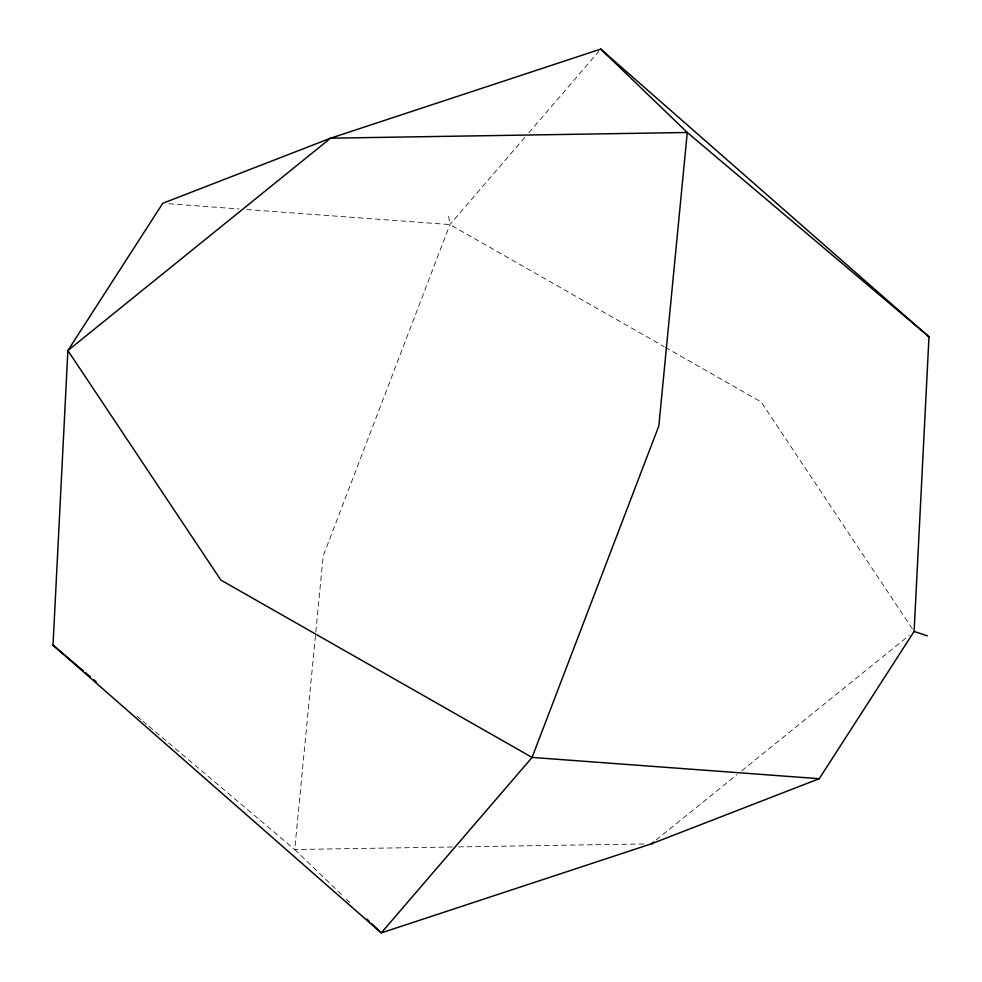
<?xml version="1.0" encoding="UTF-8"?>
<svg xmlns="http://www.w3.org/2000/svg" width="982" height="982" viewBox="0 0 982 982"><rect width="100%" height="100%" fill="white"/><g stroke="black" fill="none" stroke-linecap="round" stroke-linejoin="round"><path stroke-width="0.74" stroke-dasharray="4.91 3.68" d="M524.83 137.419L449.916 224.571L323.164 556.119L294.723 849.516L341.822 894.897M528.832 132.766L598.75 51.42M656.148 839.978L736.991 774.626M741.741 770.784L909.357 635.293M452.395 847L294.723 849.516L148.761 726.14M458.52 846.901L643.738 843.943M168.867 203.753L239.129 208.957M246.777 209.522L449.916 224.571L664.053 346.597M665.379 347.358L761.136 401.92L914.119 631.451M137.087 716.271L141.764 720.211M142.93 721.205L147.595 725.146M346.204 899.119L351.679 904.397M448.639 216.249L449.916 224.571"/><path stroke-width="1.47" d="M53.016 645.199L67.881 350.549L162.767 203.299L330.603 138.18L600.739 49.1L928.984 336.801L914.119 631.451L819.234 778.701L651.397 843.82L381.262 932.9L53.016 645.199L83.384 670.866M651.397 843.82L653.779 841.893M819.234 778.701L532.084 757.429L220.864 580.08L67.881 350.549L330.603 138.18L687.277 132.484L928.984 336.801M914.119 631.451L927.339 635.833M85.716 672.842L90.381 676.782M93.891 679.74L96.224 681.717M600.739 49.1L687.277 132.484L658.836 425.881L532.084 757.429L381.262 932.9L371.392 923.399M367.023 919.177L369.207 921.288"/></g></svg>
